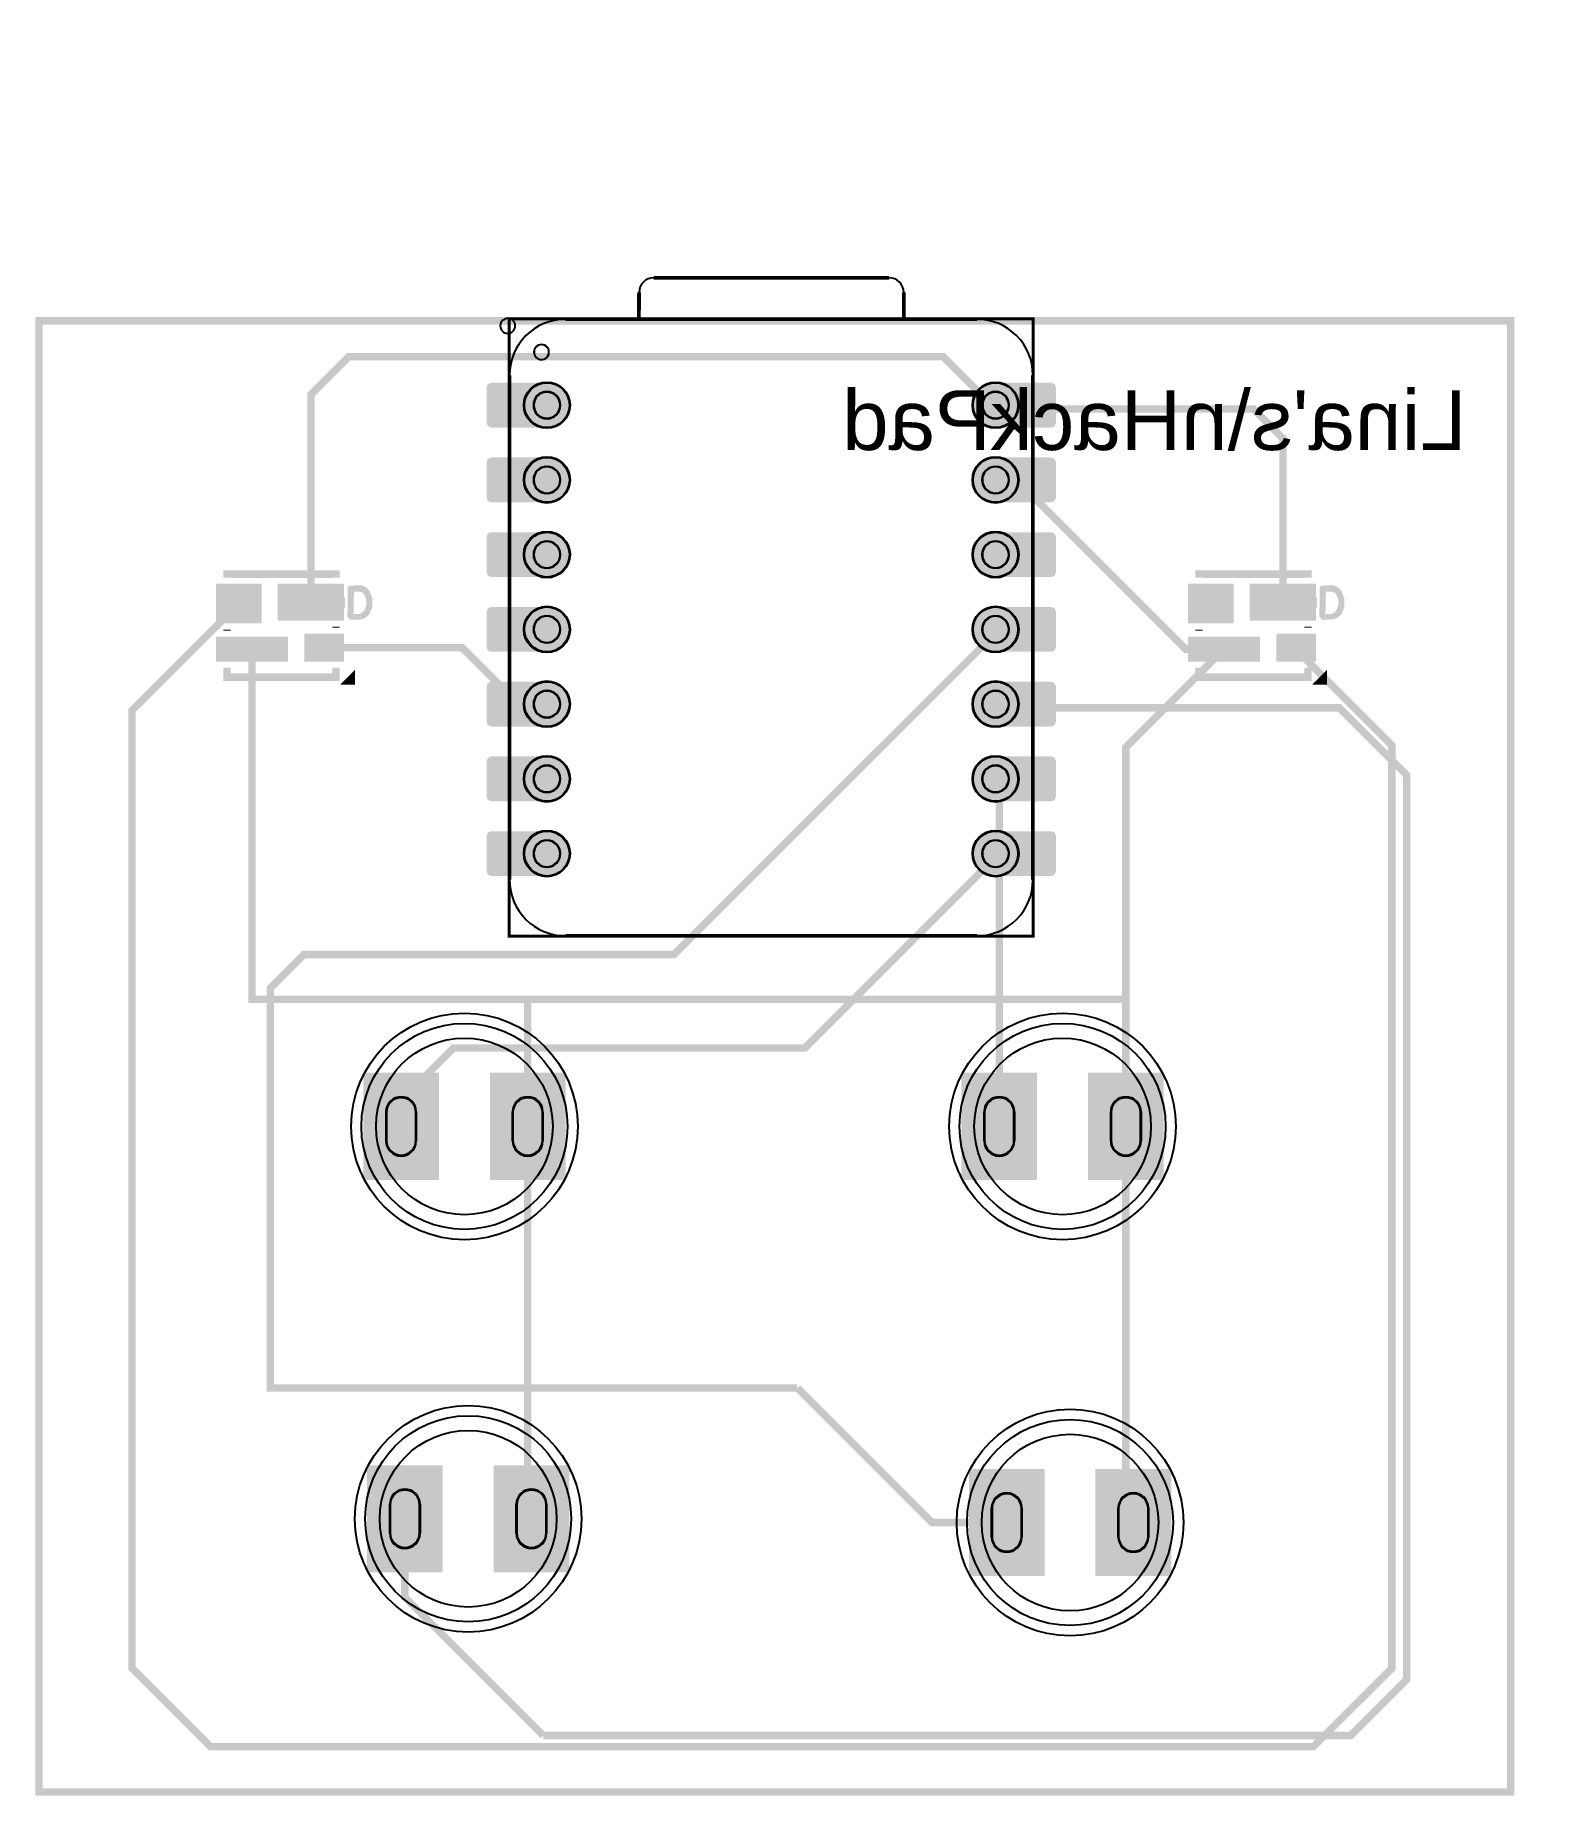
# Model space of a CAD drawing. Header units: millimetres. Extents: x -14.7 to 36.6, y -19.4 to 40.4.
import ezdxf

# ---------------------------------------------------------------- set-up
doc = ezdxf.new("R2010")
doc.units = ezdxf.units.MM
for name, color, linetype, true_color in [('BoardOutLine', 7, 'Continuous', 0xff00ff), ('BottomLayer', 7, 'Continuous', 0x0000ff), ('BottomSolderMaskLayer', 7, 'Continuous', 0xaa00ff), ('Document', 7, 'Continuous', 0xffffff), ('Mechanical', 7, 'Continuous', 0xf022f0), ('Multi-Layer', 7, 'Continuous', 0xc0c0c0), ('TopLayer', 7, 'Continuous', 0xff0000), ('TopPasteMaskLayer', 7, 'Continuous', 0x808080), ('TopSilkLayer', 7, 'Continuous', 0xffcc00), ('TopSolderMaskLayer', 7, 'Continuous', 0x800080)]:
    doc.layers.add(name, color=color, linetype=linetype, true_color=true_color)
doc.styles.get("Standard").update_dxf_attribs({"font": 'arial.ttf'})

msp = doc.modelspace()

# ---------------------------------------------------------------- hatches: boundary and pattern name
at = {"layer": 'BottomSolderMaskLayer'}
for points in [[(1.888, 27.813, 1), (3.463, 27.813, 1)], [(17.129, 27.813, 1), (18.703, 27.813, 1)], [(1.888, 25.273, 1), (3.463, 25.273, 1)], [(17.129, 25.273, 1), (18.703, 25.273, 1)], [(1.888, 22.733, 1), (3.463, 22.733, 1)], [(17.129, 22.733, 1), (18.703, 22.733, 1)], [(1.888, 20.193, 1), (3.463, 20.193, 1)], [(17.129, 20.193, 1), (18.703, 20.193, 1)], [(1.888, 17.653, 1), (3.463, 17.653, 1)], [(17.129, 17.653, 1), (18.703, 17.653, 1)], [(1.888, 15.113, 1), (3.463, 15.113, 1)], [(17.129, 15.113, 1), (18.703, 15.113, 1)], [(1.888, 12.573, 1), (3.463, 12.573, 1)], [(17.129, 12.573, 1), (18.703, 12.573, 1)], [(-3.563, 1.481), (-3.563, 5.123), (-0.991, 5.123), (-0.991, 1.481)], [(0.737, 1.481), (0.737, 5.123), (3.309, 5.123), (3.309, 1.481)], [(16.757, 1.481), (16.757, 5.123), (19.329, 5.123), (19.329, 1.481)], [(21.057, 1.481), (21.057, 5.123), (23.629, 5.123), (23.629, 1.481)], [(-3.436, -11.854), (-3.436, -8.212), (-0.864, -8.212), (-0.864, -11.854)], [(0.864, -11.854), (0.864, -8.212), (3.436, -8.212), (3.436, -11.854)], [(17.011, -11.981), (17.011, -8.339), (19.583, -8.339), (19.583, -11.981)], [(21.311, -11.981), (21.311, -8.339), (23.883, -8.339), (23.883, -11.981)]]:
    msp.add_hatch(color=256, dxfattribs=at).paths.add_polyline_path(points)
at = {"layer": 'Document'}
for points in [[(-5.995, 21.688), (-5.935, 21.688), (-5.885, 21.668), (-5.595, 20.928), (-5.305, 21.638), (-5.265, 21.688), (-5.185, 21.688), (-5.125, 21.648), (-5.125, 21.588), (-5.505, 20.568), (-5.585, 20.528), (-5.675, 20.558), (-6.065, 21.618)], [(-4.815, 21.488), (-4.635, 21.488), (-4.495, 21.438), (-4.425, 21.298), (-4.395, 21.208), (-4.395, 21.028), (-4.455, 20.858), (-4.525, 20.778), (-4.625, 20.728), (-4.825, 20.728), (-4.825, 20.528), (-4.585, 20.538), (-4.435, 20.588), (-4.295, 20.708), (-4.185, 20.968), (-4.185, 21.238), (-4.285, 21.508), (-4.395, 21.628), (-4.565, 21.698), (-4.985, 21.688), (-5.025, 21.608), (-5.035, 20.638), (-4.955, 20.538), (-4.835, 20.518)], [(-3.881, 21.48), (-3.701, 21.48), (-3.561, 21.43), (-3.491, 21.29), (-3.461, 21.2), (-3.461, 21.02), (-3.521, 20.85), (-3.591, 20.77), (-3.691, 20.72), (-3.891, 20.72), (-3.891, 20.52), (-3.651, 20.53), (-3.501, 20.58), (-3.361, 20.7), (-3.251, 20.96), (-3.251, 21.23), (-3.351, 21.5), (-3.461, 21.62), (-3.631, 21.69), (-4.051, 21.68), (-4.091, 21.6), (-4.101, 20.63), (-4.021, 20.53), (-3.901, 20.51)], [(27.025, 21.688), (27.085, 21.688), (27.135, 21.668), (27.425, 20.928), (27.715, 21.638), (27.755, 21.688), (27.835, 21.688), (27.895, 21.648), (27.895, 21.588), (27.515, 20.568), (27.435, 20.528), (27.345, 20.558), (26.955, 21.618)], [(28.205, 21.488), (28.385, 21.488), (28.525, 21.438), (28.595, 21.298), (28.625, 21.208), (28.625, 21.028), (28.565, 20.858), (28.495, 20.778), (28.395, 20.728), (28.195, 20.728), (28.195, 20.528), (28.435, 20.538), (28.585, 20.588), (28.725, 20.708), (28.835, 20.968), (28.835, 21.238), (28.735, 21.508), (28.625, 21.628), (28.455, 21.698), (28.035, 21.688), (27.995, 21.608), (27.985, 20.638), (28.065, 20.538), (28.185, 20.518)], [(29.139, 21.48), (29.319, 21.48), (29.459, 21.43), (29.529, 21.29), (29.559, 21.2), (29.559, 21.02), (29.499, 20.85), (29.429, 20.77), (29.329, 20.72), (29.129, 20.72), (29.129, 20.52), (29.369, 20.53), (29.519, 20.58), (29.659, 20.7), (29.769, 20.96), (29.769, 21.23), (29.669, 21.5), (29.559, 21.62), (29.389, 21.69), (28.969, 21.68), (28.929, 21.6), (28.919, 20.63), (28.999, 20.53), (29.119, 20.51)], [(-3.841, 18.32), (-4.341, 18.32), (-3.841, 18.82)], [(29.179, 18.32), (28.679, 18.32), (29.179, 18.82)]]:
    msp.add_hatch(color=256, dxfattribs=at).paths.add_polyline_path(points)
at = {"layer": 'Multi-Layer'}
for points in [[(1.914, 27.813, 1), (3.438, 27.813, 1)], [(17.154, 27.813, 1), (18.678, 27.813, 1)], [(1.914, 25.273, 1), (3.438, 25.273, 1)], [(17.154, 25.273, 1), (18.678, 25.273, 1)], [(1.914, 22.733, 1), (3.438, 22.733, 1)], [(17.154, 22.733, 1), (18.678, 22.733, 1)], [(1.914, 20.193, 1), (3.438, 20.193, 1)], [(17.154, 20.193, 1), (18.678, 20.193, 1)], [(1.914, 17.653, 1), (3.438, 17.653, 1)], [(17.154, 17.653, 1), (18.678, 17.653, 1)], [(1.914, 15.113, 1), (3.438, 15.113, 1)], [(17.154, 15.113, 1), (18.678, 15.113, 1)], [(1.914, 12.573, 1), (3.438, 12.573, 1)], [(17.154, 12.573, 1), (18.678, 12.573, 1)], [(-3.527, 1.552), (-3.527, 5.052), (-1.027, 5.052), (-1.027, 1.552)], [(0.773, 1.552), (0.773, 5.052), (3.273, 5.052), (3.273, 1.552)], [(16.793, 1.552), (16.793, 5.052), (19.293, 5.052), (19.293, 1.552)], [(21.093, 1.552), (21.093, 5.052), (23.593, 5.052), (23.593, 1.552)], [(-3.4, -11.783), (-3.4, -8.283), (-0.9, -8.283), (-0.9, -11.783)], [(0.9, -11.783), (0.9, -8.283), (3.4, -8.283), (3.4, -11.783)], [(17.047, -11.91), (17.047, -8.41), (19.547, -8.41), (19.547, -11.91)], [(21.347, -11.91), (21.347, -8.41), (23.847, -8.41), (23.847, -11.91)]]:
    msp.add_hatch(color=256, dxfattribs=at).paths.add_polyline_path(points)
at = {"layer": 'TopLayer'}
for points in [[(2.904, 27.051), (0.777, 27.051), (0.777, 27.051), (0.67, 27.096), (0.625, 27.203), (0.625, 27.203), (0.625, 28.423), (0.625, 28.423), (0.67, 28.53), (0.777, 28.575), (0.777, 28.575), (2.904, 28.575), (2.904, 28.575), (3.012, 28.53), (3.057, 28.423), (3.057, 28.423), (3.057, 27.203), (3.057, 27.203), (3.012, 27.096), (2.904, 27.051)], [(17.687, 28.575), (19.815, 28.575), (19.815, 28.575), (19.922, 28.53), (19.967, 28.423), (19.967, 28.423), (19.967, 27.203), (19.967, 27.203), (19.922, 27.096), (19.815, 27.051), (19.815, 27.051), (17.687, 27.051), (17.687, 27.051), (17.58, 27.096), (17.535, 27.203), (17.535, 27.203), (17.535, 28.423), (17.535, 28.423), (17.58, 28.53), (17.687, 28.575)], [(2.904, 24.511), (0.777, 24.511), (0.777, 24.511), (0.67, 24.556), (0.625, 24.663), (0.625, 24.663), (0.625, 25.883), (0.625, 25.883), (0.67, 25.99), (0.777, 26.035), (0.777, 26.035), (2.904, 26.035), (2.904, 26.035), (3.012, 25.99), (3.057, 25.883), (3.057, 25.883), (3.057, 24.663), (3.057, 24.663), (3.012, 24.556), (2.904, 24.511)], [(17.687, 26.035), (19.815, 26.035), (19.815, 26.035), (19.922, 25.99), (19.967, 25.883), (19.967, 25.883), (19.967, 24.663), (19.967, 24.663), (19.922, 24.556), (19.815, 24.511), (19.815, 24.511), (17.687, 24.511), (17.687, 24.511), (17.58, 24.556), (17.535, 24.663), (17.535, 24.663), (17.535, 25.883), (17.535, 25.883), (17.58, 25.99), (17.687, 26.035)], [(2.904, 21.971), (0.777, 21.971), (0.777, 21.971), (0.67, 22.016), (0.625, 22.123), (0.625, 22.123), (0.625, 23.343), (0.625, 23.343), (0.67, 23.45), (0.777, 23.495), (0.777, 23.495), (2.904, 23.495), (2.904, 23.495), (3.012, 23.45), (3.057, 23.343), (3.057, 23.343), (3.057, 22.123), (3.057, 22.123), (3.012, 22.016), (2.904, 21.971)], [(17.687, 23.495), (19.815, 23.495), (19.815, 23.495), (19.922, 23.45), (19.967, 23.343), (19.967, 23.343), (19.967, 22.123), (19.967, 22.123), (19.922, 22.016), (19.815, 21.971), (19.815, 21.971), (17.687, 21.971), (17.687, 21.971), (17.58, 22.016), (17.535, 22.123), (17.535, 22.123), (17.535, 23.343), (17.535, 23.343), (17.58, 23.45), (17.687, 23.495)], [(-8.541, 21.72), (-7.041, 21.72), (-7.041, 20.42), (-8.541, 20.42)], [(-6.441, 21.72), (-4.241, 21.72), (-4.241, 20.52), (-6.441, 20.52)], [(24.479, 21.72), (25.979, 21.72), (25.979, 20.42), (24.479, 20.42)], [(26.579, 21.72), (28.779, 21.72), (28.779, 20.52), (26.579, 20.52)], [(2.904, 19.431), (0.777, 19.431), (0.777, 19.431), (0.67, 19.476), (0.625, 19.583), (0.625, 19.583), (0.625, 20.803), (0.625, 20.803), (0.67, 20.91), (0.777, 20.955), (0.777, 20.955), (2.904, 20.955), (2.904, 20.955), (3.012, 20.91), (3.057, 20.803), (3.057, 20.803), (3.057, 19.583), (3.057, 19.583), (3.012, 19.476), (2.904, 19.431)], [(17.687, 20.955), (19.815, 20.955), (19.815, 20.955), (19.922, 20.91), (19.967, 20.803), (19.967, 20.803), (19.967, 19.583), (19.967, 19.583), (19.922, 19.476), (19.815, 19.431), (19.815, 19.431), (17.687, 19.431), (17.687, 19.431), (17.58, 19.476), (17.535, 19.583), (17.535, 19.583), (17.535, 20.803), (17.535, 20.803), (17.58, 20.91), (17.687, 20.955)], [(-8.541, 19.92), (-6.141, 19.92), (-6.141, 19.12), (-8.541, 19.12)], [(-5.541, 20.02), (-4.241, 20.02), (-4.241, 19.12), (-5.541, 19.12)], [(24.479, 19.92), (26.879, 19.92), (26.879, 19.12), (24.479, 19.12)], [(27.479, 20.02), (28.779, 20.02), (28.779, 19.12), (27.479, 19.12)], [(2.904, 16.891), (0.777, 16.891), (0.777, 16.891), (0.67, 16.936), (0.625, 17.043), (0.625, 17.043), (0.625, 18.263), (0.625, 18.263), (0.67, 18.37), (0.777, 18.415), (0.777, 18.415), (2.904, 18.415), (2.904, 18.415), (3.012, 18.37), (3.057, 18.263), (3.057, 18.263), (3.057, 17.043), (3.057, 17.043), (3.012, 16.936), (2.904, 16.891)], [(17.687, 18.415), (19.815, 18.415), (19.815, 18.415), (19.922, 18.37), (19.967, 18.263), (19.967, 18.263), (19.967, 17.043), (19.967, 17.043), (19.922, 16.936), (19.815, 16.891), (19.815, 16.891), (17.687, 16.891), (17.687, 16.891), (17.58, 16.936), (17.535, 17.043), (17.535, 17.043), (17.535, 18.263), (17.535, 18.263), (17.58, 18.37), (17.687, 18.415)], [(2.904, 14.351), (0.777, 14.351), (0.777, 14.351), (0.67, 14.396), (0.625, 14.503), (0.625, 14.503), (0.625, 15.723), (0.625, 15.723), (0.67, 15.83), (0.777, 15.875), (0.777, 15.875), (2.904, 15.875), (2.904, 15.875), (3.012, 15.83), (3.057, 15.723), (3.057, 15.723), (3.057, 14.503), (3.057, 14.503), (3.012, 14.396), (2.904, 14.351)], [(17.687, 15.875), (19.815, 15.875), (19.815, 15.875), (19.922, 15.83), (19.967, 15.723), (19.967, 15.723), (19.967, 14.503), (19.967, 14.503), (19.922, 14.396), (19.815, 14.351), (19.815, 14.351), (17.687, 14.351), (17.687, 14.351), (17.58, 14.396), (17.535, 14.503), (17.535, 14.503), (17.535, 15.723), (17.535, 15.723), (17.58, 15.83), (17.687, 15.875)], [(2.904, 11.811), (0.777, 11.811), (0.777, 11.811), (0.67, 11.856), (0.625, 11.963), (0.625, 11.963), (0.625, 13.183), (0.625, 13.183), (0.67, 13.29), (0.777, 13.335), (0.777, 13.335), (2.904, 13.335), (2.904, 13.335), (3.012, 13.29), (3.057, 13.183), (3.057, 13.183), (3.057, 11.963), (3.057, 11.963), (3.012, 11.856), (2.904, 11.811)], [(17.687, 13.335), (19.815, 13.335), (19.815, 13.335), (19.922, 13.29), (19.967, 13.183), (19.967, 13.183), (19.967, 11.963), (19.967, 11.963), (19.922, 11.856), (19.815, 11.811), (19.815, 11.811), (17.687, 11.811), (17.687, 11.811), (17.58, 11.856), (17.535, 11.963), (17.535, 11.963), (17.535, 13.183), (17.535, 13.183), (17.58, 13.29), (17.687, 13.335)]]:
    msp.add_hatch(color=256, dxfattribs=at).paths.add_polyline_path(points)
at = {"layer": 'TopPasteMaskLayer'}
for points in [[(-8.541, 21.72), (-7.041, 21.72), (-7.041, 20.42), (-8.541, 20.42)], [(-6.441, 21.72), (-4.241, 21.72), (-4.241, 20.52), (-6.441, 20.52)], [(24.479, 21.72), (25.979, 21.72), (25.979, 20.42), (24.479, 20.42)], [(26.579, 21.72), (28.779, 21.72), (28.779, 20.52), (26.579, 20.52)], [(-8.541, 19.92), (-6.141, 19.92), (-6.141, 19.12), (-8.541, 19.12)], [(-5.541, 20.02), (-4.241, 20.02), (-4.241, 19.12), (-5.541, 19.12)], [(24.479, 19.92), (26.879, 19.92), (26.879, 19.12), (24.479, 19.12)], [(27.479, 20.02), (28.779, 20.02), (28.779, 19.12), (27.479, 19.12)]]:
    msp.add_hatch(color=256, dxfattribs=at).paths.add_polyline_path(points)
at = {"layer": 'TopSilkLayer'}
for points in [[(-3.841, 18.32), (-4.341, 18.32), (-3.841, 18.82)], [(29.179, 18.32), (28.679, 18.32), (29.179, 18.82)]]:
    msp.add_hatch(color=256, dxfattribs=at).paths.add_polyline_path(points)
at = {"layer": 'TopSolderMaskLayer'}
for points in [[(1.888, 27.813, 1), (3.463, 27.813, 1)], [(17.129, 27.813, 1), (18.703, 27.813, 1)], [(1.888, 25.273, 1), (3.463, 25.273, 1)], [(17.129, 25.273, 1), (18.703, 25.273, 1)], [(1.888, 22.733, 1), (3.463, 22.733, 1)], [(17.129, 22.733, 1), (18.703, 22.733, 1)], [(-8.567, 21.745), (-7.016, 21.745), (-7.016, 20.395), (-8.567, 20.395)], [(-6.467, 21.745), (-4.216, 21.745), (-4.216, 20.495), (-6.467, 20.495)], [(24.454, 21.745), (26.004, 21.745), (26.004, 20.395), (24.454, 20.395)], [(26.554, 21.745), (28.804, 21.745), (28.804, 20.495), (26.554, 20.495)], [(1.888, 20.193, 1), (3.463, 20.193, 1)], [(17.129, 20.193, 1), (18.703, 20.193, 1)], [(-8.566, 19.946), (-6.116, 19.946), (-6.116, 19.095), (-8.566, 19.095)], [(-5.566, 20.045), (-4.216, 20.045), (-4.216, 19.095), (-5.566, 19.095)], [(24.454, 19.946), (26.904, 19.946), (26.904, 19.095), (24.454, 19.095)], [(27.454, 20.045), (28.804, 20.045), (28.804, 19.095), (27.454, 19.095)], [(1.888, 17.653, 1), (3.463, 17.653, 1)], [(17.129, 17.653, 1), (18.703, 17.653, 1)], [(1.888, 15.113, 1), (3.463, 15.113, 1)], [(17.129, 15.113, 1), (18.703, 15.113, 1)], [(1.888, 12.573, 1), (3.463, 12.573, 1)], [(17.129, 12.573, 1), (18.703, 12.573, 1)], [(-3.563, 1.481), (-3.563, 5.123), (-0.991, 5.123), (-0.991, 1.481)], [(0.737, 1.481), (0.737, 5.123), (3.309, 5.123), (3.309, 1.481)], [(16.757, 1.481), (16.757, 5.123), (19.329, 5.123), (19.329, 1.481)], [(21.057, 1.481), (21.057, 5.123), (23.629, 5.123), (23.629, 1.481)], [(-3.436, -11.854), (-3.436, -8.212), (-0.864, -8.212), (-0.864, -11.854)], [(0.864, -11.854), (0.864, -8.212), (3.436, -8.212), (3.436, -11.854)], [(17.011, -11.981), (17.011, -8.339), (19.583, -8.339), (19.583, -11.981)], [(21.311, -11.981), (21.311, -8.339), (23.883, -8.339), (23.883, -11.981)]]:
    msp.add_hatch(color=256, dxfattribs=at).paths.add_polyline_path(points)

# ---------------------------------------------------------------- linework, layer by layer
at = {"layer": 'BoardOutLine', "const_width": 0.254}
msp.add_lwpolyline([(-14.581, 30.68), (35.419, 30.68), (35.419, -19.32), (-14.581, -19.32), (-14.581, 30.68)], close=True, dxfattribs=at)
at = {"layer": 'BottomLayer', "const_width": 0.254}
for points in [[(17.916, 20.066), (6.994, 9.144), (-5.579, 9.144), (-6.722, 8.001), (-6.722, -5.588), (11.185, -5.588)], [(17.916, 17.526), (29.6, 17.526), (31.886, 15.24), (31.886, -15.494), (29.981, -17.399), (2.549, -17.399)], [(17.916, 14.986), (18.043, 14.859), (18.043, 3.302)], [(17.916, 12.446), (11.439, 5.969), (-0.499, 5.969), (-2.277, 4.191), (-2.277, 3.302)], [(11.185, -5.588), (15.757, -10.16), (18.297, -10.16)], [(2.549, -17.399), (-2.15, -12.7), (-2.15, -10.033)]]:
    msp.add_lwpolyline(points, dxfattribs=at)
at = {"layer": 'BottomSolderMaskLayer'}
for points in [[(2.673, 28.272), (2.679, 28.272)], [(17.919, 28.272), (17.913, 28.272)], [(2.673, 27.354), (2.679, 27.354)], [(17.919, 27.354), (17.913, 27.354)], [(2.673, 25.732), (2.679, 25.732)], [(17.919, 25.732), (17.913, 25.732)], [(2.673, 24.814), (2.679, 24.814)], [(17.919, 24.814), (17.913, 24.814)], [(2.673, 23.192), (2.679, 23.192)], [(17.919, 23.192), (17.913, 23.192)], [(2.673, 22.274), (2.679, 22.274)], [(17.919, 22.274), (17.913, 22.274)], [(2.673, 20.652), (2.679, 20.652)], [(17.919, 20.652), (17.913, 20.652)], [(2.673, 19.734), (2.679, 19.734)], [(17.919, 19.734), (17.913, 19.734)], [(2.673, 18.112), (2.679, 18.112)], [(17.919, 18.112), (17.913, 18.112)], [(2.673, 17.194), (2.679, 17.194)], [(17.919, 17.194), (17.913, 17.194)], [(2.673, 15.572), (2.679, 15.572)], [(17.919, 15.572), (17.913, 15.572)], [(2.673, 14.654), (2.679, 14.654)], [(17.919, 14.654), (17.913, 14.654)], [(2.673, 13.032), (2.679, 13.032)], [(17.919, 13.032), (17.913, 13.032)], [(2.673, 12.114), (2.679, 12.114)], [(17.919, 12.114), (17.913, 12.114)], [(-2.791, 3.796), (-2.791, 2.808)], [(-1.762, 3.796), (-1.762, 2.808)], [(1.508, 3.796), (1.508, 2.808)], [(2.538, 3.796), (2.538, 2.808)], [(17.529, 3.796), (17.529, 2.808)], [(18.558, 3.796), (18.558, 2.808)], [(21.829, 3.796), (21.829, 2.808)], [(22.858, 3.796), (22.858, 2.808)], [(-2.664, -9.539), (-2.664, -10.527)], [(-1.635, -9.539), (-1.635, -10.527)], [(1.635, -9.539), (1.635, -10.527)], [(2.665, -9.539), (2.665, -10.527)], [(17.783, -9.666), (17.783, -10.654)], [(18.812, -9.666), (18.812, -10.654)], [(22.083, -9.666), (22.083, -10.654)], [(23.112, -9.666), (23.112, -10.654)]]:
    msp.add_lwpolyline(points, close=True, dxfattribs=at)
for centre in [(2.676, 27.813), (17.916, 27.813), (2.676, 25.273), (17.916, 25.273), (2.676, 22.733), (17.916, 22.733), (2.676, 20.193), (17.916, 20.193), (2.676, 17.653), (17.916, 17.653), (2.676, 15.113), (17.916, 15.113), (2.676, 12.573), (17.916, 12.573)]:
    msp.add_circle(centre, 0.787, dxfattribs=at)
for centre, radius, start, end in [((2.673, 27.813), 0.459, 450, 270), ((2.679, 27.813), 0.459, 270, 450), ((17.913, 27.813), 0.459, 90, 270), ((17.919, 27.813), 0.459, 270, 90), ((2.673, 25.273), 0.459, 450, 270), ((2.679, 25.273), 0.459, 270, 450), ((17.913, 25.273), 0.459, 90, 270), ((17.919, 25.273), 0.459, 270, 90), ((2.673, 22.733), 0.459, 450, 270), ((2.679, 22.733), 0.459, 270, 450), ((17.913, 22.733), 0.459, 90, 270), ((17.919, 22.733), 0.459, 270, 90), ((2.673, 20.193), 0.459, 450, 270), ((2.679, 20.193), 0.459, 270, 450), ((17.913, 20.193), 0.459, 90, 270), ((17.919, 20.193), 0.459, 270, 90), ((2.673, 17.653), 0.459, 450, 270), ((2.679, 17.653), 0.459, 270, 450), ((17.913, 17.653), 0.459, 90, 270), ((17.919, 17.653), 0.459, 270, 90), ((2.673, 15.113), 0.459, 450, 270), ((2.679, 15.113), 0.459, 270, 450), ((17.913, 15.113), 0.459, 90, 270), ((17.919, 15.113), 0.459, 270, 90), ((2.673, 12.573), 0.459, 450, 270), ((2.679, 12.573), 0.459, 270, 450), ((17.913, 12.573), 0.459, 90, 270), ((17.919, 12.573), 0.459, 270, 90), ((-2.277, 3.796), 0.515, 360, 180), ((2.023, 3.796), 0.515, 360, 180), ((18.043, 3.796), 0.515, 360, 180), ((22.343, 3.796), 0.515, 360, 180), ((-2.277, 2.808), 0.515, 180, 360), ((2.023, 2.808), 0.515, 180, 360), ((18.043, 2.808), 0.515, 180, 360), ((22.343, 2.808), 0.515, 180, 360), ((-2.15, -9.539), 0.515, 360, 180), ((2.15, -9.539), 0.515, 360, 180), ((18.297, -9.666), 0.515, 360, 180), ((22.597, -9.666), 0.515, 360, 180), ((-2.15, -10.527), 0.515, 180, 360), ((2.15, -10.527), 0.515, 180, 360), ((18.297, -10.654), 0.515, 180, 360), ((22.597, -10.654), 0.515, 180, 360)]:
    msp.add_arc(centre, radius, start, end, dxfattribs=at)
at = {"layer": 'Document'}
for centre, radius in [((-0.127, 3.302), 3.5), ((20.193, 3.302), 3.5), ((-0.127, 3.302), 3), ((20.193, 3.302), 3), ((0, -10.033), 3.5), ((0, -10.033), 3), ((20.447, -10.16), 3.5), ((20.447, -10.16), 3)]:
    msp.add_circle(centre, radius, dxfattribs=at)
at = {"layer": 'Mechanical'}
for const_width in [0.1, 0.05]:
    msp.add_lwpolyline([(1.396, 30.743), (19.196, 30.743), (19.196, 9.768), (1.396, 9.768), (1.396, 30.743)], close=True, dxfattribs=dict(at, const_width=const_width))
msp.add_arc((2.492, 29.616), 0.254, 0.10944, 358.84885, dxfattribs=at)
at = {"layer": 'Multi-Layer'}
for points in [[(2.673, 28.258), (2.678, 28.258)], [(17.918, 28.258), (17.913, 28.258)], [(2.673, 27.369), (2.678, 27.369)], [(17.918, 27.369), (17.913, 27.369)], [(2.673, 25.718), (2.678, 25.718)], [(17.918, 25.718), (17.913, 25.718)], [(2.673, 24.829), (2.678, 24.829)], [(17.918, 24.829), (17.913, 24.829)], [(2.673, 23.178), (2.678, 23.178)], [(17.918, 23.178), (17.913, 23.178)], [(2.673, 22.289), (2.678, 22.289)], [(17.918, 22.289), (17.913, 22.289)], [(2.673, 20.638), (2.678, 20.638)], [(17.918, 20.638), (17.913, 20.638)], [(2.673, 19.749), (2.678, 19.749)], [(17.918, 19.749), (17.913, 19.749)], [(2.673, 18.098), (2.678, 18.098)], [(17.918, 18.098), (17.913, 18.098)], [(2.673, 17.209), (2.678, 17.209)], [(17.918, 17.209), (17.913, 17.209)], [(2.673, 15.558), (2.678, 15.558)], [(17.918, 15.558), (17.913, 15.558)], [(2.673, 14.669), (2.678, 14.669)], [(17.918, 14.669), (17.913, 14.669)], [(2.673, 13.018), (2.678, 13.018)], [(17.918, 13.018), (17.913, 13.018)], [(2.673, 12.129), (2.678, 12.129)], [(17.918, 12.129), (17.913, 12.129)], [(-2.777, 3.777), (-2.777, 2.827)], [(-1.777, 3.777), (-1.777, 2.827)], [(1.523, 3.777), (1.523, 2.827)], [(2.523, 3.777), (2.523, 2.827)], [(17.543, 3.777), (17.543, 2.827)], [(18.543, 3.777), (18.543, 2.827)], [(21.843, 3.777), (21.843, 2.827)], [(22.843, 3.777), (22.843, 2.827)], [(-2.65, -9.558), (-2.65, -10.508)], [(-1.65, -9.558), (-1.65, -10.508)], [(1.65, -9.558), (1.65, -10.508)], [(2.65, -9.558), (2.65, -10.508)], [(17.797, -9.685), (17.797, -10.635)], [(18.797, -9.685), (18.797, -10.635)], [(22.097, -9.685), (22.097, -10.635)], [(23.097, -9.685), (23.097, -10.635)]]:
    msp.add_lwpolyline(points, close=True, dxfattribs=at)
for centre in [(2.676, 27.813), (17.916, 27.813), (2.676, 25.273), (17.916, 25.273), (2.676, 22.733), (17.916, 22.733), (2.676, 20.193), (17.916, 20.193), (2.676, 17.653), (17.916, 17.653), (2.676, 15.113), (17.916, 15.113), (2.676, 12.573), (17.916, 12.573)]:
    msp.add_circle(centre, 0.762, dxfattribs=at)
for centre, radius, start, end in [((2.673, 27.813), 0.445, 450, 270), ((2.678, 27.813), 0.445, 270, 450), ((17.913, 27.813), 0.445, 90, 270), ((17.918, 27.813), 0.445, 270, 90), ((2.673, 25.273), 0.445, 450, 270), ((2.678, 25.273), 0.445, 270, 450), ((17.913, 25.273), 0.445, 90, 270), ((17.918, 25.273), 0.445, 270, 90), ((2.673, 22.733), 0.445, 450, 270), ((2.678, 22.733), 0.445, 270, 450), ((17.913, 22.733), 0.445, 90, 270), ((17.918, 22.733), 0.445, 270, 90), ((2.673, 20.193), 0.445, 450, 270), ((2.678, 20.193), 0.445, 270, 450), ((17.913, 20.193), 0.445, 90, 270), ((17.918, 20.193), 0.445, 270, 90), ((2.673, 17.653), 0.445, 450, 270), ((2.678, 17.653), 0.445, 270, 450), ((17.913, 17.653), 0.445, 90, 270), ((17.918, 17.653), 0.445, 270, 90), ((2.673, 15.113), 0.445, 450, 270), ((2.678, 15.113), 0.445, 270, 450), ((17.913, 15.113), 0.445, 90, 270), ((17.918, 15.113), 0.445, 270, 90), ((2.673, 12.573), 0.445, 450, 270), ((2.678, 12.573), 0.445, 270, 450), ((17.913, 12.573), 0.445, 90, 270), ((17.918, 12.573), 0.445, 270, 90), ((-2.277, 3.777), 0.5, 360, 180), ((2.023, 3.777), 0.5, 360, 180), ((18.043, 3.777), 0.5, 360, 180), ((22.343, 3.777), 0.5, 360, 180), ((-2.277, 2.827), 0.5, 180, 360), ((2.023, 2.827), 0.5, 180, 360), ((18.043, 2.827), 0.5, 180, 360), ((22.343, 2.827), 0.5, 180, 360), ((-2.15, -9.558), 0.5, 360, 180), ((2.15, -9.558), 0.5, 360, 180), ((18.297, -9.685), 0.5, 360, 180), ((22.597, -9.685), 0.5, 360, 180), ((-2.15, -10.508), 0.5, 180, 360), ((2.15, -10.508), 0.5, 180, 360), ((18.297, -10.635), 0.5, 180, 360), ((22.597, -10.635), 0.5, 180, 360)]:
    msp.add_arc(centre, radius, start, end, dxfattribs=at)
at = {"layer": 'TopLayer', "const_width": 0.254}
for points in [[(-5.341, 21.12), (-5.341, 28.178), (-4.055, 29.464), (16.138, 29.464), (17.916, 27.686)], [(27.679, 21.12), (27.679, 26.686), (26.679, 27.686), (17.916, 27.686)], [(25.679, 19.52), (24.377, 19.52), (18.751, 25.146)], [(-7.791, 21.07), (-11.421, 17.44), (-11.421, -15.113), (-8.754, -17.78), (28.711, -17.78), (31.378, -15.113), (31.378, 16.256), (28.129, 19.505), (28.129, 19.57)], [(2.023, 3.302), (2.023, 7.62), (-7.342, 7.62), (-7.342, 19.52)], [(-4.891, 19.57), (-0.203, 19.57), (1.841, 17.526)], [(25.679, 19.52), (22.343, 16.184), (22.343, 3.302)], [(22.343, 3.302), (22.343, 7.62), (0.889, 7.62)], [(2.023, 3.302), (2.023, -10.033), (2.15, -10.16)], [(22.343, 3.302), (22.343, -9.906), (22.597, -10.16)]]:
    msp.add_lwpolyline(points, dxfattribs=at)
at = {"layer": 'TopSilkLayer'}
for points, const_width in [([(6.305, 32.144), (14.3, 32.144)], 0.127), ([(5.801, 30.734), (5.805, 31.644)], 0.127), ([(14.8, 31.644), (14.8, 30.734)], 0.127), ([(17.281, 30.734), (3.311, 30.734)], 0.127), ([(17.281, 30.734), (3.311, 30.734)], 0.1), ([(1.406, 11.684), (1.406, 28.829)], 0.127), ([(19.186, 11.684), (19.186, 28.829)], 0.127), ([(-8.191, 21.951), (-8.191, 22.07), (-4.491, 22.07), (-4.491, 21.951)], 0.254), ([(24.829, 21.951), (24.829, 22.07), (28.529, 22.07), (28.529, 21.951)], 0.254), ([(-4.491, 20.289), (-4.491, 20.251)], 0.254), ([(28.529, 20.289), (28.529, 20.251)], 0.254), ([(-8.191, 20.151), (-8.191, 20.189)], 0.254), ([(24.829, 20.151), (24.829, 20.189)], 0.254), ([(-4.491, 18.889), (-4.491, 18.57), (-8.191, 18.57), (-8.191, 18.889)], 0.254), ([(28.529, 18.889), (28.529, 18.57), (24.829, 18.57), (24.829, 18.889)], 0.254), ([(3.311, 9.779), (17.281, 9.779)], 0.127)]:
    msp.add_lwpolyline(points, dxfattribs=dict(at, const_width=const_width))
for centre in [(-0.127, 3.302), (20.193, 3.302), (0, -10.033), (20.447, -10.16)]:
    msp.add_circle(centre, 3.85, dxfattribs=at)
for centre, radius, start, end in [((6.305, 31.644), 0.5, 90, 179.96857), ((14.3, 31.644), 0.5, 0.00029, 90), ((1.346, 30.506), 0.254, 359.84907, 358.58842), ((3.311, 28.829), 1.905, 90, 179.99992), ((17.281, 28.829), 1.905, 0.00008, 90), ((2.489, 29.617), 0.254, 359.84907, 358.58842), ((3.311, 11.684), 1.905, 180.00008, 270), ((17.281, 11.684), 1.905, 270, 359.99992)]:
    msp.add_arc(centre, radius, start, end, dxfattribs=at)
at = {"layer": 'TopSolderMaskLayer'}
for points in [[(2.673, 28.272), (2.679, 28.272)], [(17.919, 28.272), (17.913, 28.272)], [(2.673, 27.354), (2.679, 27.354)], [(17.919, 27.354), (17.913, 27.354)], [(2.673, 25.732), (2.679, 25.732)], [(17.919, 25.732), (17.913, 25.732)], [(2.673, 24.814), (2.679, 24.814)], [(17.919, 24.814), (17.913, 24.814)], [(2.673, 23.192), (2.679, 23.192)], [(17.919, 23.192), (17.913, 23.192)], [(2.673, 22.274), (2.679, 22.274)], [(17.919, 22.274), (17.913, 22.274)], [(2.673, 20.652), (2.679, 20.652)], [(17.919, 20.652), (17.913, 20.652)], [(2.673, 19.734), (2.679, 19.734)], [(17.919, 19.734), (17.913, 19.734)], [(2.673, 18.112), (2.679, 18.112)], [(17.919, 18.112), (17.913, 18.112)], [(2.673, 17.194), (2.679, 17.194)], [(17.919, 17.194), (17.913, 17.194)], [(2.673, 15.572), (2.679, 15.572)], [(17.919, 15.572), (17.913, 15.572)], [(2.673, 14.654), (2.679, 14.654)], [(17.919, 14.654), (17.913, 14.654)], [(2.673, 13.032), (2.679, 13.032)], [(17.919, 13.032), (17.913, 13.032)], [(2.673, 12.114), (2.679, 12.114)], [(17.919, 12.114), (17.913, 12.114)], [(-2.791, 3.796), (-2.791, 2.808)], [(-1.762, 3.796), (-1.762, 2.808)], [(1.508, 3.796), (1.508, 2.808)], [(2.538, 3.796), (2.538, 2.808)], [(17.529, 3.796), (17.529, 2.808)], [(18.558, 3.796), (18.558, 2.808)], [(21.829, 3.796), (21.829, 2.808)], [(22.858, 3.796), (22.858, 2.808)], [(-2.664, -9.539), (-2.664, -10.527)], [(-1.635, -9.539), (-1.635, -10.527)], [(1.635, -9.539), (1.635, -10.527)], [(2.665, -9.539), (2.665, -10.527)], [(17.783, -9.666), (17.783, -10.654)], [(18.812, -9.666), (18.812, -10.654)], [(22.083, -9.666), (22.083, -10.654)], [(23.112, -9.666), (23.112, -10.654)]]:
    msp.add_lwpolyline(points, close=True, dxfattribs=at)
for centre in [(2.676, 27.813), (17.916, 27.813), (2.676, 25.273), (17.916, 25.273), (2.676, 22.733), (17.916, 22.733), (2.676, 20.193), (17.916, 20.193), (2.676, 17.653), (17.916, 17.653), (2.676, 15.113), (17.916, 15.113), (2.676, 12.573), (17.916, 12.573)]:
    msp.add_circle(centre, 0.787, dxfattribs=at)
for centre, radius, start, end in [((2.673, 27.813), 0.459, 450, 270), ((2.679, 27.813), 0.459, 270, 450), ((17.913, 27.813), 0.459, 90, 270), ((17.919, 27.813), 0.459, 270, 90), ((2.673, 25.273), 0.459, 450, 270), ((2.679, 25.273), 0.459, 270, 450), ((17.913, 25.273), 0.459, 90, 270), ((17.919, 25.273), 0.459, 270, 90), ((2.673, 22.733), 0.459, 450, 270), ((2.679, 22.733), 0.459, 270, 450), ((17.913, 22.733), 0.459, 90, 270), ((17.919, 22.733), 0.459, 270, 90), ((2.673, 20.193), 0.459, 450, 270), ((2.679, 20.193), 0.459, 270, 450), ((17.913, 20.193), 0.459, 90, 270), ((17.919, 20.193), 0.459, 270, 90), ((2.673, 17.653), 0.459, 450, 270), ((2.679, 17.653), 0.459, 270, 450), ((17.913, 17.653), 0.459, 90, 270), ((17.919, 17.653), 0.459, 270, 90), ((2.673, 15.113), 0.459, 450, 270), ((2.679, 15.113), 0.459, 270, 450), ((17.913, 15.113), 0.459, 90, 270), ((17.919, 15.113), 0.459, 270, 90), ((2.673, 12.573), 0.459, 450, 270), ((2.679, 12.573), 0.459, 270, 450), ((17.913, 12.573), 0.459, 90, 270), ((17.919, 12.573), 0.459, 270, 90), ((-2.277, 3.796), 0.515, 360, 180), ((2.023, 3.796), 0.515, 360, 180), ((18.043, 3.796), 0.515, 360, 180), ((22.343, 3.796), 0.515, 360, 180), ((-2.277, 2.808), 0.515, 180, 360), ((2.023, 2.808), 0.515, 180, 360), ((18.043, 2.808), 0.515, 180, 360), ((22.343, 2.808), 0.515, 180, 360), ((-2.15, -9.539), 0.515, 360, 180), ((2.15, -9.539), 0.515, 360, 180), ((18.297, -9.666), 0.515, 360, 180), ((22.597, -9.666), 0.515, 360, 180), ((-2.15, -10.527), 0.515, 180, 360), ((2.15, -10.527), 0.515, 180, 360), ((18.297, -10.654), 0.515, 180, 360), ((22.597, -10.654), 0.515, 180, 360)]:
    msp.add_arc(centre, radius, start, end, dxfattribs=at)

# ---------------------------------------------------------------- texts
at = {"layer": 'BottomLayer', "text_generation_flag": 2}
msp.add_text("Lina's\\nHackPad", height=2.032, dxfattribs=at).set_placement((33.918, 26.289))

doc.saveas('drawing.dxf')
